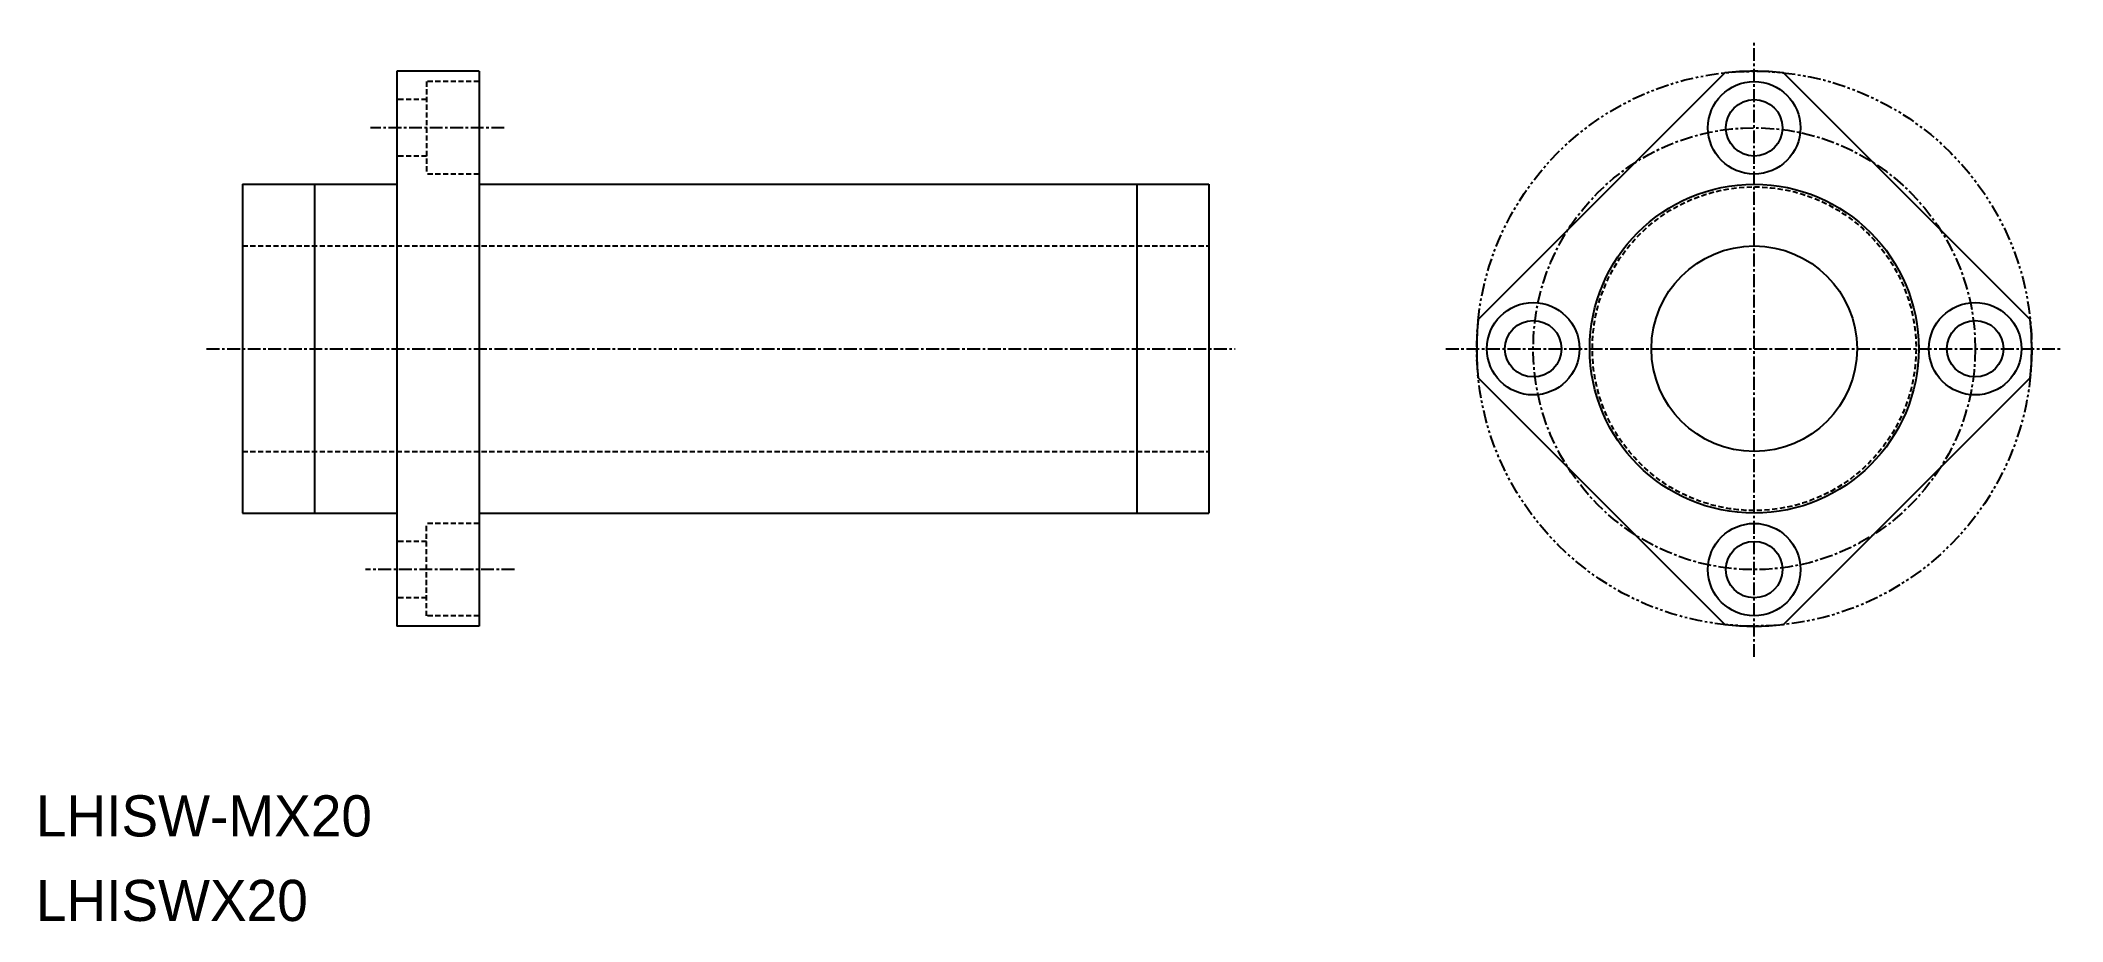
# Model space of a CAD drawing. Extents: x 219 to 415, y 117 to 203.
import ezdxf

# ---------------------------------------------------------------- set-up
doc = ezdxf.new("R2010")
doc.units = 0
for name, pattern in [('CENTER', [2, 1.25, -0.25, 0.25, -0.25]), ('DASHED', [0.75, 0.5, -0.25]), ('PHANTOM', [2.5, 1.25, -0.25, 0.25, -0.25, 0.25, -0.25])]:
    doc.linetypes.add(name, pattern=pattern)
doc.layers.get('0').update_dxf_attribs({"linetype": 'CONTINUOUS'})
doc.layers.add('CENTER', color=1, linetype='CENTER')

msp = doc.modelspace()

# ---------------------------------------------------------------- linework, layer by layer
at = {"color": 7, "linetype": 'CONTINUOUS'}
for p, q in [((261.27, 199.7), (253.27, 199.7)), ((253.27, 199.7), (253.27, 145.7)), ((261.27, 199.7), (261.27, 145.7)), ((382.48, 199.55), (358.48, 175.55)), ((412.18, 175.55), (388.18, 199.55)), ((238.27, 188.7), (238.27, 156.7)), ((238.27, 188.7), (253.27, 188.7)), ((245.27, 188.7), (245.27, 156.7)), ((261.27, 188.7), (332.27, 188.7)), ((325.27, 188.7), (325.27, 156.7)), ((332.27, 188.7), (332.27, 156.7)), ((382.48, 145.85), (358.48, 169.85)), ((412.18, 169.85), (388.18, 145.85)), ((238.27, 156.7), (253.27, 156.7)), ((261.27, 156.7), (332.27, 156.7)), ((261.27, 145.7), (253.27, 145.7))]:
    msp.add_line(p, q, dxfattribs=at)
at = {"color": 3, "linetype": 'DASHED'}
for p, q in [((261.27, 198.7), (256.17, 198.7)), ((256.17, 198.7), (256.17, 189.7)), ((256.17, 196.95), (253.27, 196.95)), ((256.17, 191.45), (253.27, 191.45)), ((261.27, 189.7), (256.17, 189.7)), ((238.27, 182.7), (332.27, 182.7)), ((238.27, 162.7), (332.27, 162.7)), ((256.17, 146.7), (256.17, 155.7)), ((261.27, 155.7), (256.17, 155.7)), ((256.17, 153.95), (253.27, 153.95)), ((256.17, 148.45), (253.27, 148.45)), ((261.27, 146.7), (256.17, 146.7))]:
    msp.add_line(p, q, dxfattribs=at)
at = {"color": 3, "linetype": 'PHANTOM'}
msp.add_circle((385.33, 172.7), 27, dxfattribs=at)
at = {"color": 7, "linetype": 'CONTINUOUS'}
for centre, radius in [((385.33, 194.2), 4.5), ((385.33, 194.2), 2.75), ((385.33, 172.7), 16), ((385.33, 172.7), 10), ((363.83, 172.7), 4.5), ((406.83, 172.7), 4.5), ((363.83, 172.7), 2.75), ((406.83, 172.7), 2.75), ((385.33, 151.2), 4.5), ((385.33, 151.2), 2.75)]:
    msp.add_circle(centre, radius, dxfattribs=at)
at = {"color": 3, "linetype": 'DASHED'}
msp.add_circle((385.33, 172.7), 15.75, dxfattribs=at)
at = {"color": 7, "linetype": 'CONTINUOUS'}
for start, end in [(83.9424, 96.0576), (173.9424, 186.0576), (353.9424, 6.0576), (263.9424, 276.0576)]:
    msp.add_arc((385.33, 172.7), 27, start, end, dxfattribs=at)
at = {"layer": 'CENTER', "color": 1, "linetype": 'CENTER'}
for p, q in [((385.33, 142.7), (385.33, 202.7)), ((263.72, 194.2), (250.72, 194.2)), ((234.77, 172.7), (334.83, 172.7)), ((355.33, 172.7), (415.33, 172.7)), ((264.72, 151.2), (250.22, 151.2))]:
    msp.add_line(p, q, dxfattribs=at)
msp.add_circle((385.33, 172.7), 21.5, dxfattribs=at)

# ---------------------------------------------------------------- texts
at = {"color": 7, "linetype": 'CONTINUOUS'}
for s, p in [('LHISW-MX20', (218.16, 125.24)), ('LHISWX20', (218.16, 117.01))]:
    msp.add_text(s, height=4, dxfattribs=at).set_placement(p)

doc.saveas('drawing.dxf')
